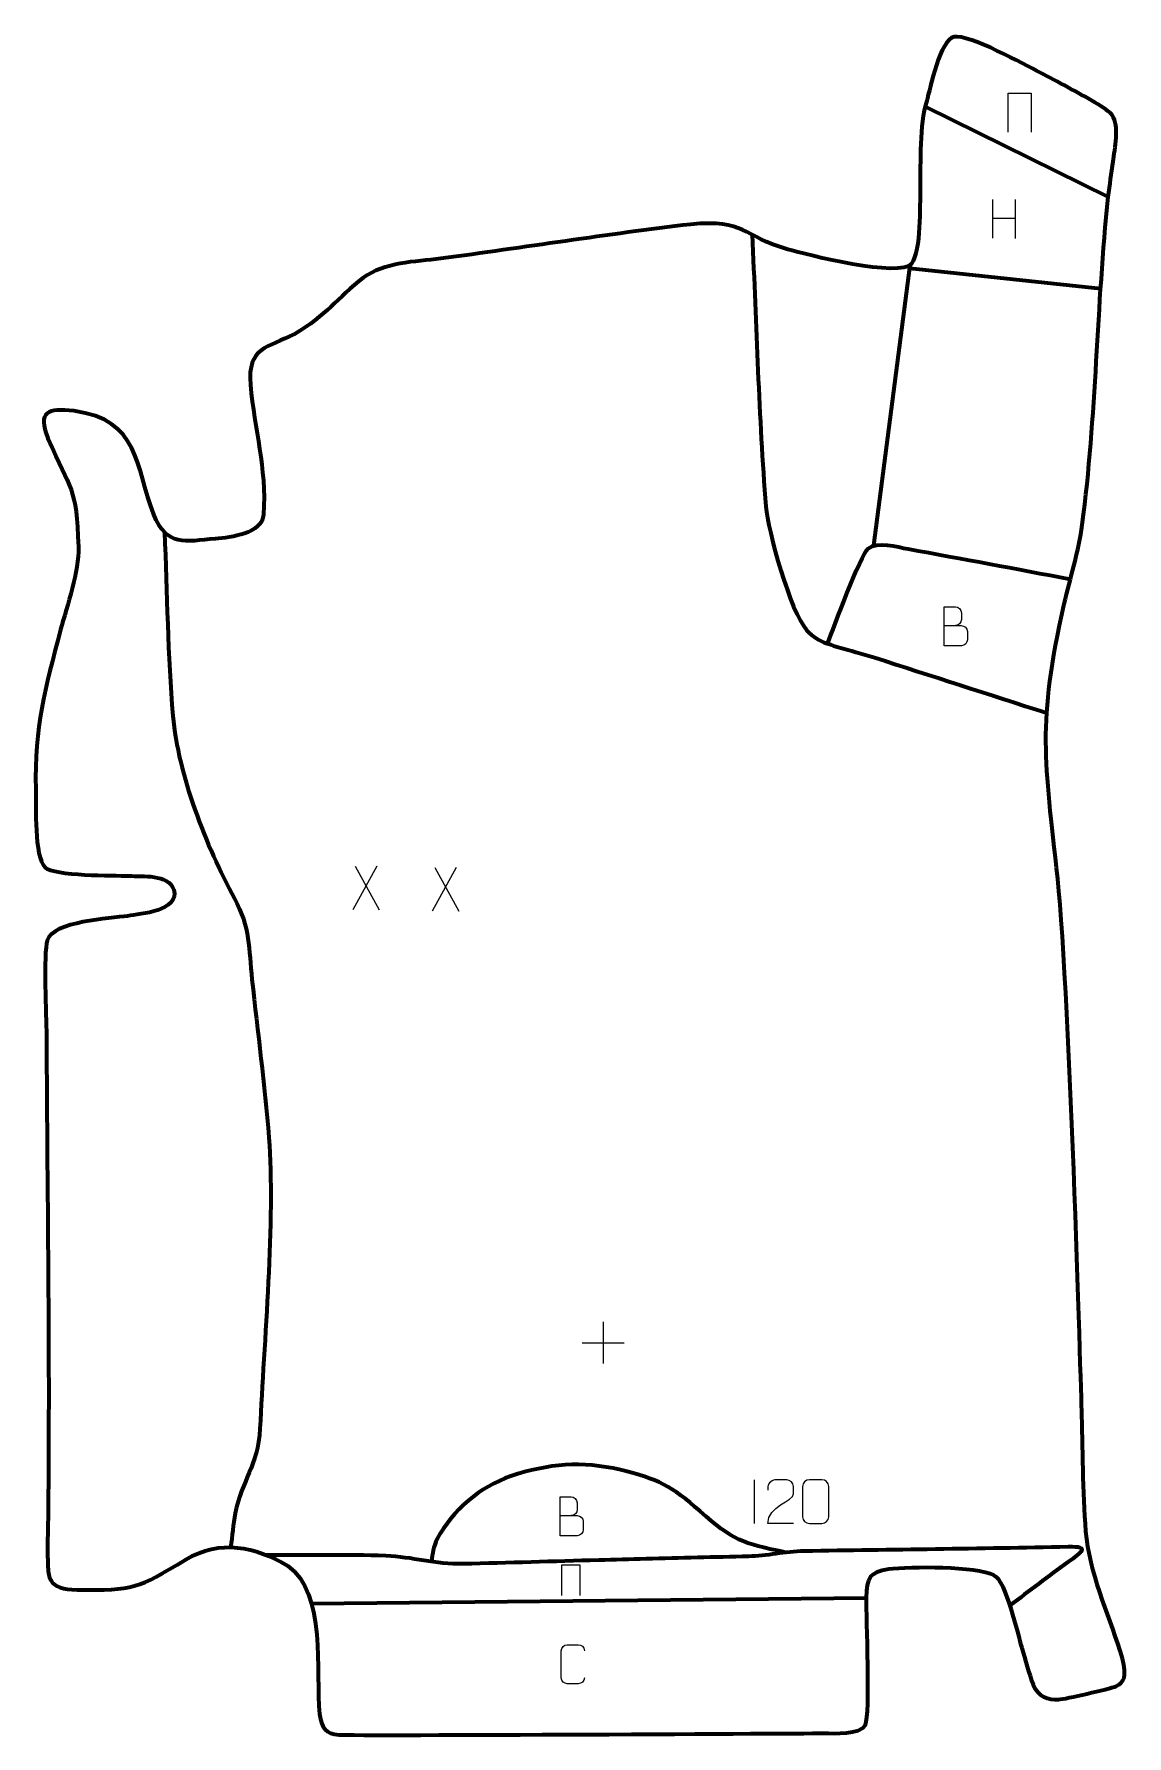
# Model space of a CAD drawing. Header units: millimetres. Extents: x 1033 to 1658, y -30 to 945.
import ezdxf

# ---------------------------------------------------------------- set-up
doc = ezdxf.new("R2010")
doc.units = ezdxf.units.MM
doc.header["$MEASUREMENT"] = 0
doc.layers.add('layer 1', color=7, linetype='Continuous')
doc.layers.add('layer 2', color=7, linetype='Continuous')

msp = doc.modelspace()

# ---------------------------------------------------------------- linework, layer by layer
at = {"layer": 'layer 1', "color": 250, "lineweight": 9}
for points, knots in [([(1590.2265, 888.6016), (1590.2265, 888.6016), (1590.2265, 910.9519), (1590.2265, 910.9519), (1590.2265, 910.9519), (1590.2265, 910.9519), (1603.3448, 910.9519), (1603.3448, 910.9519), (1603.3448, 910.9519), (1603.3448, 910.9519), (1603.3448, 888.6016), (1603.3448, 888.6016)], [0, 0, 0, 0, 0.25, 0.25, 0.25, 0.25, 0.5, 0.5, 0.5, 0.5, 1, 1, 1, 1]), ([(1553.6702, 606.0891), (1556.9292, 606.0895), (1560.1886, 606.0895), (1563.4483, 606.0891), (1563.4483, 606.0891), (1565.2176, 606.0736), (1566.9405, 604.5186), (1566.9405, 602.6828), (1566.9405, 602.6828), (1566.9402, 601.672), (1566.9402, 598.9407), (1566.9405, 597.9296), (1566.9405, 597.9296), (1566.9564, 596.2655), (1565.5751, 594.4617), (1563.4957, 594.4769), (1563.4957, 594.4769), (1560.2357, 594.4772), (1556.976, 594.4772), (1553.7167, 594.4769), (1553.7167, 594.4769), (1553.7167, 601.9273), (1553.7167, 609.3774), (1553.7167, 616.8272), (1553.7167, 616.8272), (1555.8428, 616.8272), (1557.9692, 616.8272), (1560.0957, 616.8272), (1560.0957, 616.8272), (1561.6012, 616.843), (1563.4792, 615.1318), (1563.4951, 613.3741), (1563.4951, 613.3741), (1563.4947, 611.5235), (1563.4947, 611.3928), (1563.4951, 609.5419), (1563.4951, 609.5419), (1563.5105, 607.6913), (1561.8496, 606.0736), (1560.0492, 606.0891)], [0, 0, 0, 0, 0.09090909, 0.09090909, 0.09090909, 0.09090909, 0.18181818, 0.18181818, 0.18181818, 0.18181818, 0.27272727, 0.27272727, 0.27272727, 0.27272727, 0.36363636, 0.36363636, 0.36363636, 0.36363636, 0.45454545, 0.45454545, 0.45454545, 0.45454545, 0.54545455, 0.54545455, 0.54545455, 0.54545455, 0.63636364, 0.63636364, 0.63636364, 0.63636364, 0.72727273, 0.72727273, 0.72727273, 0.72727273, 0.81818182, 0.81818182, 0.81818182, 0.81818182, 1, 1, 1, 1]), ([(1467.4338, 91.8848), (1462.5194, 91.8851), (1457.605, 91.8851), (1452.6909, 91.8848), (1452.6909, 91.8848), (1452.6909, 101.8171), (1467.3419, 104.4583), (1467.4338, 108.7686), (1467.4338, 108.7686), (1467.4335, 110.1927), (1467.4335, 111.6164), (1467.4338, 113.0397), (1467.4338, 113.0397), (1467.4169, 115.1168), (1465.2941, 116.8416), (1463.6231, 116.8589), (1463.6231, 116.8589), (1461.5499, 116.8585), (1459.477, 116.8585), (1457.4046, 116.8589), (1457.4046, 116.8589), (1455.5825, 116.8754), (1452.7578, 115.0833), (1452.6909, 112.9897), (1452.6909, 112.9897), (1452.6909, 112.9897), (1452.6909, 110.9349), (1452.6909, 110.9349)], [0, 0, 0, 0, 0.125, 0.125, 0.125, 0.125, 0.25, 0.25, 0.25, 0.25, 0.375, 0.375, 0.375, 0.375, 0.5, 0.5, 0.5, 0.5, 0.625, 0.625, 0.625, 0.625, 0.75, 0.75, 0.75, 0.75, 1, 1, 1, 1]), ([(1476.4817, 116.8712), (1478.8478, 116.8712), (1481.2143, 116.8712), (1483.5808, 116.8712), (1483.5808, 116.8712), (1485.5613, 116.9068), (1487.5873, 115.4125), (1487.6144, 112.9704), (1487.6144, 112.9704), (1487.614, 107.213), (1487.614, 101.4552), (1487.6144, 95.697), (1487.6144, 95.697), (1487.4723, 93.3694), (1485.7659, 91.8871), (1483.5808, 91.8763), (1483.5808, 91.8763), (1481.2084, 91.8767), (1478.836, 91.8767), (1476.464, 91.8763), (1476.464, 91.8763), (1474.5055, 91.7707), (1472.4991, 93.6586), (1472.5105, 95.6796), (1472.5105, 95.6796), (1472.5109, 101.4602), (1472.5109, 107.2405), (1472.5105, 113.0203), (1472.5105, 113.0203), (1472.5148, 115.1623), (1474.2919, 116.8848), (1476.4817, 116.8712)], [0, 0, 0, 0, 0.11111111, 0.11111111, 0.11111111, 0.11111111, 0.22222222, 0.22222222, 0.22222222, 0.22222222, 0.33333333, 0.33333333, 0.33333333, 0.33333333, 0.44444444, 0.44444444, 0.44444444, 0.44444444, 0.55555556, 0.55555556, 0.55555556, 0.55555556, 0.66666667, 0.66666667, 0.66666667, 0.66666667, 0.77777778, 0.77777778, 0.77777778, 0.77777778, 1, 1, 1, 1]), ([(1333.7294, 96.4091), (1336.9884, 96.4095), (1340.2478, 96.4095), (1343.5075, 96.4091), (1343.5075, 96.4091), (1345.2768, 96.3936), (1346.9997, 94.8386), (1346.9997, 93.0028), (1346.9997, 93.0028), (1346.9994, 91.992), (1346.9994, 89.2607), (1346.9997, 88.2496), (1346.9997, 88.2496), (1347.0156, 86.5855), (1345.6343, 84.7817), (1343.5549, 84.7969), (1343.5549, 84.7969), (1340.2949, 84.7972), (1337.0352, 84.7972), (1333.7759, 84.7969), (1333.7759, 84.7969), (1333.7759, 92.2473), (1333.7759, 99.6974), (1333.7759, 107.1472), (1333.7759, 107.1472), (1335.902, 107.1472), (1338.0284, 107.1472), (1340.1549, 107.1472), (1340.1549, 107.1472), (1341.6604, 107.163), (1343.5384, 105.4518), (1343.5543, 103.6941), (1343.5543, 103.6941), (1343.5539, 101.8435), (1343.5539, 101.7128), (1343.5543, 99.8619), (1343.5543, 99.8619), (1343.5697, 98.0113), (1341.9088, 96.3936), (1340.1084, 96.4091)], [0, 0, 0, 0, 0.09090909, 0.09090909, 0.09090909, 0.09090909, 0.18181818, 0.18181818, 0.18181818, 0.18181818, 0.27272727, 0.27272727, 0.27272727, 0.27272727, 0.36363636, 0.36363636, 0.36363636, 0.36363636, 0.45454545, 0.45454545, 0.45454545, 0.45454545, 0.54545455, 0.54545455, 0.54545455, 0.54545455, 0.63636364, 0.63636364, 0.63636364, 0.63636364, 0.72727273, 0.72727273, 0.72727273, 0.72727273, 0.81818182, 0.81818182, 0.81818182, 0.81818182, 1, 1, 1, 1]), ([(1334.7952, 50.5298), (1334.7952, 50.5298), (1334.7952, 68.1871), (1334.7952, 68.1871), (1334.7952, 68.1871), (1334.7952, 68.1871), (1345.159, 68.1871), (1345.159, 68.1871), (1345.159, 68.1871), (1345.159, 68.1871), (1345.159, 50.5298), (1345.159, 50.5298)], [0, 0, 0, 0, 0.25, 0.25, 0.25, 0.25, 0.5, 0.5, 0.5, 0.5, 1, 1, 1, 1]), ([(1347.7052, 3.48), (1347.58, 1.399), (1346.0778, 0.0738), (1344.1541, 0.0641), (1344.1541, 0.0641), (1342.0655, 0.0644), (1339.9769, 0.0644), (1337.8886, 0.0641), (1337.8886, 0.0641), (1336.1644, -0.0303), (1334.398, 1.6576), (1334.408, 3.4644), (1334.408, 3.4644), (1334.4084, 8.6326), (1334.4084, 13.8003), (1334.408, 18.9677), (1334.408, 18.9677), (1334.4118, 20.8828), (1335.9763, 22.4227), (1337.9042, 22.4106), (1337.9042, 22.4106), (1339.9872, 22.4106), (1342.0707, 22.4106), (1344.1541, 22.4106), (1344.1541, 22.4106), (1345.8976, 22.4424), (1347.6813, 21.1065), (1347.7052, 18.9231)], [0, 0, 0, 0, 0.125, 0.125, 0.125, 0.125, 0.25, 0.25, 0.25, 0.25, 0.375, 0.375, 0.375, 0.375, 0.5, 0.5, 0.5, 0.5, 0.625, 0.625, 0.625, 0.625, 0.75, 0.75, 0.75, 0.75, 1, 1, 1, 1])]:
    msp.add_open_spline(points, degree=3, knots=knots, dxfattribs=at)
at = {"layer": 'layer 1', "color": 142, "lineweight": 158}
for points in [[(1542.742, 903.3145), (1542.742, 903.3145), (1647.5814, 851.6444), (1647.5814, 851.6444)], [(1513.4582, 651.8534), (1513.4582, 651.8534), (1534.2508, 812.4638), (1534.2508, 812.4638)], [(1643.2213, 798.9268), (1643.2213, 798.9268), (1534.0144, 810.6379), (1534.0144, 810.6379)], [(1191.49, 45.9469), (1191.49, 45.9469), (1509.1755, 49.3548), (1509.1755, 49.3548)]]:
    msp.add_open_spline(points, degree=3, dxfattribs=at)
at = {"layer": 'layer 1', "color": 250, "lineweight": 9}
for points in [[(1581.2322, 850.0977), (1581.2322, 850.0977), (1581.2322, 827.905), (1581.2322, 827.905)], [(1594.3479, 850.0977), (1594.3479, 850.0977), (1594.3479, 827.7474), (1594.3479, 827.7474)], [(1581.2497, 839.4553), (1581.2497, 839.4553), (1594.3479, 839.4553), (1594.3479, 839.4553)], [(1228.824, 468.2294), (1228.824, 468.2294), (1215.0834, 443.3336), (1215.0834, 443.3336)], [(1216.538, 468.2294), (1216.538, 468.2294), (1230.2786, 443.2759), (1230.2786, 443.2759)], [(1274.3324, 467.4357), (1274.3324, 467.4357), (1260.5918, 442.5399), (1260.5918, 442.5399)], [(1262.0464, 467.4357), (1262.0464, 467.4357), (1275.787, 442.4822), (1275.787, 442.4822)], [(1358.4633, 207.3778), (1358.4633, 207.3778), (1358.4633, 183.3999), (1358.4633, 183.3999)], [(1346.4744, 195.3888), (1346.4744, 195.3888), (1370.4523, 195.3888), (1370.4523, 195.3888)], [(1444.9251, 116.8589), (1444.9251, 116.8589), (1444.9251, 91.8848), (1444.9251, 91.8848)]]:
    msp.add_open_spline(points, degree=3, dxfattribs=at)
at = {"layer": 'layer 1', "color": 142, "lineweight": 158}
for points, knots in [([(1443.6649, 829.9565), (1446.2413, 778.3173), (1447.3981, 725.6219), (1451.5527, 674.1894), (1451.5527, 674.1894), (1452.6448, 660.6701), (1465.4116, 613.9325), (1475.0426, 603.2427), (1475.0426, 603.2427), (1481.5695, 595.9985), (1490.2766, 594.6485), (1503.1141, 590.8723), (1503.1141, 590.8723), (1506.6479, 589.8328), (1510.1853, 588.8118), (1513.7161, 587.7603), (1513.7161, 587.7603), (1546.617, 577.2301), (1579.4916, 566.6196), (1612.3688, 556.0155)], [0, 0, 0, 0, 0.16666667, 0.16666667, 0.16666667, 0.16666667, 0.33333333, 0.33333333, 0.33333333, 0.33333333, 0.5, 0.5, 0.5, 0.5, 0.66666667, 0.66666667, 0.66666667, 0.66666667, 1, 1, 1, 1]), ([(1107.301, 659.578), (1108.819, 624.9122), (1109.075, 588.7226), (1112.1151, 554.3084), (1112.1151, 554.3084), (1115.1068, 520.4432), (1131.0143, 479.9825), (1147.4254, 449.7063), (1147.4254, 449.7063), (1156.2932, 433.3466), (1155.5803, 421.1233), (1157.3728, 403.3794), (1157.3728, 403.3794), (1160.6981, 373.1229), (1164.6297, 343.3411), (1167.0699, 312.9372), (1167.0699, 312.9372), (1170.6581, 266.589), (1164.2188, 194.1743), (1161.9502, 146.323), (1161.9502, 146.323), (1160.8566, 124.1341), (1151.4576, 117.1322), (1147.8546, 97.6905), (1147.8546, 97.6905), (1146.6672, 91.2831), (1146.0053, 84.6693), (1145.1707, 78.1987)], [0, 0, 0, 0, 0.125, 0.125, 0.125, 0.125, 0.25, 0.25, 0.25, 0.25, 0.375, 0.375, 0.375, 0.375, 0.5, 0.5, 0.5, 0.5, 0.625, 0.625, 0.625, 0.625, 0.75, 0.75, 0.75, 0.75, 1, 1, 1, 1]), ([(1487.0973, 596.242), (1490.2573, 604.5542), (1505.8456, 646.7401), (1510.1554, 650.1568), (1510.1554, 650.1568), (1515.6674, 654.5265), (1526.5369, 651.0929), (1532.995, 649.9302), (1532.995, 649.9302), (1564.0043, 644.3473), (1594.9371, 638.5247), (1625.9006, 632.7017)], [0, 0, 0, 0, 0.25, 0.25, 0.25, 0.25, 0.5, 0.5, 0.5, 0.5, 1, 1, 1, 1]), ([(1462.3424, 75.4217), (1438.0057, 80.4498), (1432.7513, 82.1433), (1413.9357, 98.8408), (1413.9357, 98.8408), (1397.6634, 113.2811), (1389.5315, 117.3682), (1368.3278, 122.5512), (1368.3278, 122.5512), (1346.2003, 127.7433), (1327.0023, 126.0376), (1305.5331, 118.9574), (1305.5331, 118.9574), (1287.9069, 112.8971), (1272.1777, 99.4546), (1263.4541, 83.0011), (1263.4541, 83.0011), (1261.0707, 78.3466), (1260.7978, 74.9831), (1260.2175, 69.9114)], [0, 0, 0, 0, 0.16666667, 0.16666667, 0.16666667, 0.16666667, 0.33333333, 0.33333333, 0.33333333, 0.33333333, 0.5, 0.5, 0.5, 0.5, 0.66666667, 0.66666667, 0.66666667, 0.66666667, 1, 1, 1, 1]), ([(1165.2983, 73.8363), (1187.9889, 73.7261), (1211.362, 74.3391), (1233.9595, 73.4675), (1233.9595, 73.4675), (1249.4385, 72.8705), (1262.0023, 68.5805), (1278.3454, 68.9004), (1278.3454, 68.9004), (1304.1972, 69.4065), (1330.069, 70.3871), (1355.925, 71.0119), (1355.925, 71.0119), (1364.9487, 71.2274), (1373.9717, 71.451), (1382.9946, 71.6966), (1382.9946, 71.6966), (1402.5752, 72.233), (1422.1549, 72.7416), (1441.7385, 73.1562), (1441.7385, 73.1562), (1451.9895, 73.3716), (1462.526, 76.0117), (1473.5747, 76.1968), (1473.5747, 76.1968), (1498.5997, 76.6161), (1523.6309, 76.912), (1548.6576, 77.2843), (1548.6576, 77.2843), (1573.9945, 77.6612), (1599.2264, 78.1057), (1624.5591, 78.6384), (1624.5591, 78.6384), (1637.8558, 78.9179), (1632.1471, 75.2269), (1624.5017, 69.6949), (1624.5017, 69.6949), (1613.2529, 61.5555), (1602.2873, 53.204), (1591.2092, 44.8427)], [0, 0, 0, 0, 0.09090909, 0.09090909, 0.09090909, 0.09090909, 0.18181818, 0.18181818, 0.18181818, 0.18181818, 0.27272727, 0.27272727, 0.27272727, 0.27272727, 0.36363636, 0.36363636, 0.36363636, 0.36363636, 0.45454545, 0.45454545, 0.45454545, 0.45454545, 0.54545455, 0.54545455, 0.54545455, 0.54545455, 0.63636364, 0.63636364, 0.63636364, 0.63636364, 0.72727273, 0.72727273, 0.72727273, 0.72727273, 0.81818182, 0.81818182, 0.81818182, 0.81818182, 1, 1, 1, 1])]:
    msp.add_open_spline(points, degree=3, knots=knots, dxfattribs=at)
at = {"layer": 'layer 2', "color": 242, "lineweight": 158}
msp.add_open_spline([(1632.4554, 153.5536), (1633.274, 130.9257), (1632.8292, 105.3489), (1635.233, 83.1396), (1635.233, 83.1396), (1638.3682, 58.852), (1648.9422, 37.576), (1655.7251, 14.5335), (1655.7251, 14.5335), (1658.2638, 4.1369), (1656.8293, 0.63), (1652.1288, -1.2509), (1652.1288, -1.2509), (1647.8919, -2.9462), (1623.0471, -8.7305), (1619.0914, -8.9597), (1619.0914, -8.9597), (1612.9481, -9.3156), (1607.4947, -7.5284), (1604.6199, -0.4297), (1604.6199, -0.4297), (1602.1372, 5.7005), (1600.0595, 14.0319), (1598.0791, 20.5475), (1598.0791, 20.5475), (1595.7344, 28.666), (1588.8399, 58.865), (1582.1546, 62.3123), (1582.1546, 62.3123), (1572.003, 67.5469), (1534.207, 67.3453), (1521.9274, 65.7863), (1521.9274, 65.7863), (1510.7945, 64.0485), (1509.5589, 60.8091), (1509.1755, 49.3548), (1509.1755, 49.3548), (1509.0065, 38.0082), (1511.5164, -17.7462), (1508.5294, -23.3956), (1508.5294, -23.3956), (1505.4284, -29.2609), (1490.7215, -28.291), (1484.9255, -28.2702), (1484.9255, -28.2702), (1484.9255, -28.2702), (1215.3365, -29.84), (1207.2128, -29.1449), (1207.2128, -29.1449), (1199.0891, -28.4498), (1197.6547, -25.8219), (1196.1209, -17.2956), (1196.1209, -17.2956), (1193.5681, 6.9514), (1200.2517, 51.875), (1177.9084, 67.6469), (1177.9084, 67.6469), (1159.0019, 78.6226), (1139.2504, 82.9862), (1119.4738, 71.1986), (1119.4738, 71.1986), (1091.6366, 54.3797), (1090.0444, 53.5257), (1057.2538, 53.8587), (1057.2538, 53.8587), (1048.9105, 53.9435), (1044.5684, 55.7515), (1042.3526, 59.1174), (1042.3526, 59.1174), (1040.9356, 61.2699), (1040.7848, 63.4645), (1040.6165, 66.8482), (1040.6165, 66.8482), (1040.4434, 70.3286), (1040.2744, 75.0331), (1040.3698, 79.7231), (1040.3698, 79.7231), (1041.9557, 176.867), (1040.1527, 274.4971), (1039.7446, 371.7017), (1039.7446, 371.7017), (1039.552, 381.9655), (1038.0334, 418.3791), (1040.1003, 425.7348), (1040.1003, 425.7348), (1043.1614, 436.6293), (1076.3819, 438.367), (1086.2074, 439.7394), (1086.2074, 439.7394), (1093.8164, 440.9322), (1115.7823, 442.6949), (1112.7236, 454.7288), (1112.7236, 454.7288), (1109.2904, 463.9405), (1094.8376, 462.2888), (1086.8668, 462.7306), (1086.8668, 462.7306), (1078.0779, 463.0146), (1044.05, 462.5128), (1038.8542, 467.6734), (1038.8542, 467.6734), (1032.6397, 473.8458), (1033.7483, 502.6388), (1033.576, 512.3242), (1033.576, 512.3242), (1032.9316, 548.5336), (1038.7522, 569.4012), (1047.8663, 603.7459), (1047.8663, 603.7459), (1051.497, 617.2647), (1058.3532, 637.4362), (1058.0216, 650.9657), (1058.0216, 650.9657), (1056.808, 686.4466), (1053.8933, 682.8083), (1040.5921, 713.298), (1040.5921, 713.298), (1034.2312, 728.9372), (1040.6801, 730.4076), (1055.3386, 729.0409), (1055.3386, 729.0409), (1093.2075, 723.5731), (1090.2111, 698.3223), (1101.1669, 669.7172), (1101.1669, 669.7172), (1108.829, 651.0328), (1118.8278, 654.2437), (1136.5473, 655.7897), (1136.5473, 655.7897), (1145.1069, 656.5365), (1163.1383, 658.4966), (1164.0418, 669.7152), (1164.0418, 669.7152), (1165.7748, 696.7827), (1158.7026, 717.9634), (1156.5339, 743.916), (1156.5339, 743.916), (1154.7065, 765.7827), (1165.9982, 764.7857), (1182.0625, 773.1918), (1182.0625, 773.1918), (1199.3024, 783.2839), (1206.3901, 793.7638), (1221.0672, 805.1526), (1221.0672, 805.1526), (1232.675, 814.1597), (1251.0282, 814.3773), (1265.4067, 816.2479), (1265.4067, 816.2479), (1313.0336, 822.4937), (1360.8344, 830.2423), (1408.4646, 835.8312), (1408.4646, 835.8312), (1440.0947, 838.917), (1437.6348, 829.1146), (1464.2281, 821.4417), (1464.2281, 821.4417), (1474.575, 818.5574), (1528.968, 804.8362), (1534.8657, 813.2985), (1534.8657, 813.2985), (1540.4979, 821.3797), (1539.6285, 846.2518), (1539.8737, 856.6325), (1539.8737, 856.6325), (1540.2216, 871.5631), (1539.1967, 892.6754), (1543.6582, 906.5641), (1543.6582, 906.5641), (1545.6026, 913.8678), (1551.4062, 941.7373), (1559.3038, 943.2263), (1559.3038, 943.2263), (1567.8144, 944.8309), (1599.9256, 927.27), (1608.4112, 922.8468), (1608.4112, 922.8468), (1618.9785, 917.3385), (1629.6131, 911.64), (1639.9163, 905.6511), (1639.9163, 905.6511), (1644.7922, 902.8032), (1648.5475, 900.2032), (1649.832, 898.3426), (1649.832, 898.3426), (1654.0753, 892.1959), (1651.2864, 879.1194), (1650.3115, 871.7936), (1650.3115, 871.7936), (1649.4174, 865.0755), (1648.401, 858.3713), (1647.5814, 851.6444), (1647.5814, 851.6444), (1640.9355, 789.3208), (1640.9056, 725.6844), (1632.663, 663.8098), (1632.663, 663.8098), (1630.6542, 648.7302), (1625.7939, 633.3428), (1622.353, 618.5411), (1622.353, 618.5411), (1606.7612, 549.0712), (1611.2884, 529.7444), (1618.609, 460.9876), (1618.609, 460.9876), (1625.9296, 392.2308), (1632.4554, 153.5536), (1632.4554, 153.5536)], degree=3, knots=[0, 0, 0, 0, 0.01886792, 0.01886792, 0.01886792, 0.01886792, 0.03773585, 0.03773585, 0.03773585, 0.03773585, 0.05660377, 0.05660377, 0.05660377, 0.05660377, 0.0754717, 0.0754717, 0.0754717, 0.0754717, 0.09433962, 0.09433962, 0.09433962, 0.09433962, 0.11320755, 0.11320755, 0.11320755, 0.11320755, 0.13207547, 0.13207547, 0.13207547, 0.13207547, 0.1509434, 0.1509434, 0.1509434, 0.1509434, 0.16981132, 0.16981132, 0.16981132, 0.16981132, 0.18867925, 0.18867925, 0.18867925, 0.18867925, 0.20754717, 0.20754717, 0.20754717, 0.20754717, 0.22641509, 0.22641509, 0.22641509, 0.22641509, 0.24528302, 0.24528302, 0.24528302, 0.24528302, 0.26415094, 0.26415094, 0.26415094, 0.26415094, 0.28301887, 0.28301887, 0.28301887, 0.28301887, 0.30188679, 0.30188679, 0.30188679, 0.30188679, 0.32075472, 0.32075472, 0.32075472, 0.32075472, 0.33962264, 0.33962264, 0.33962264, 0.33962264, 0.35849057, 0.35849057, 0.35849057, 0.35849057, 0.37735849, 0.37735849, 0.37735849, 0.37735849, 0.39622642, 0.39622642, 0.39622642, 0.39622642, 0.41509434, 0.41509434, 0.41509434, 0.41509434, 0.43396226, 0.43396226, 0.43396226, 0.43396226, 0.45283019, 0.45283019, 0.45283019, 0.45283019, 0.47169811, 0.47169811, 0.47169811, 0.47169811, 0.49056604, 0.49056604, 0.49056604, 0.49056604, 0.50943396, 0.50943396, 0.50943396, 0.50943396, 0.52830189, 0.52830189, 0.52830189, 0.52830189, 0.54716981, 0.54716981, 0.54716981, 0.54716981, 0.56603774, 0.56603774, 0.56603774, 0.56603774, 0.58490566, 0.58490566, 0.58490566, 0.58490566, 0.60377358, 0.60377358, 0.60377358, 0.60377358, 0.62264151, 0.62264151, 0.62264151, 0.62264151, 0.64150943, 0.64150943, 0.64150943, 0.64150943, 0.66037736, 0.66037736, 0.66037736, 0.66037736, 0.67924528, 0.67924528, 0.67924528, 0.67924528, 0.69811321, 0.69811321, 0.69811321, 0.69811321, 0.71698113, 0.71698113, 0.71698113, 0.71698113, 0.73584906, 0.73584906, 0.73584906, 0.73584906, 0.75471698, 0.75471698, 0.75471698, 0.75471698, 0.77358491, 0.77358491, 0.77358491, 0.77358491, 0.79245283, 0.79245283, 0.79245283, 0.79245283, 0.81132075, 0.81132075, 0.81132075, 0.81132075, 0.83018868, 0.83018868, 0.83018868, 0.83018868, 0.8490566, 0.8490566, 0.8490566, 0.8490566, 0.86792453, 0.86792453, 0.86792453, 0.86792453, 0.88679245, 0.88679245, 0.88679245, 0.88679245, 0.90566038, 0.90566038, 0.90566038, 0.90566038, 0.9245283, 0.9245283, 0.9245283, 0.9245283, 0.94339623, 0.94339623, 0.94339623, 0.94339623, 0.96226415, 0.96226415, 0.96226415, 0.96226415, 1, 1, 1, 1], dxfattribs=at)

doc.saveas('drawing.dxf')
